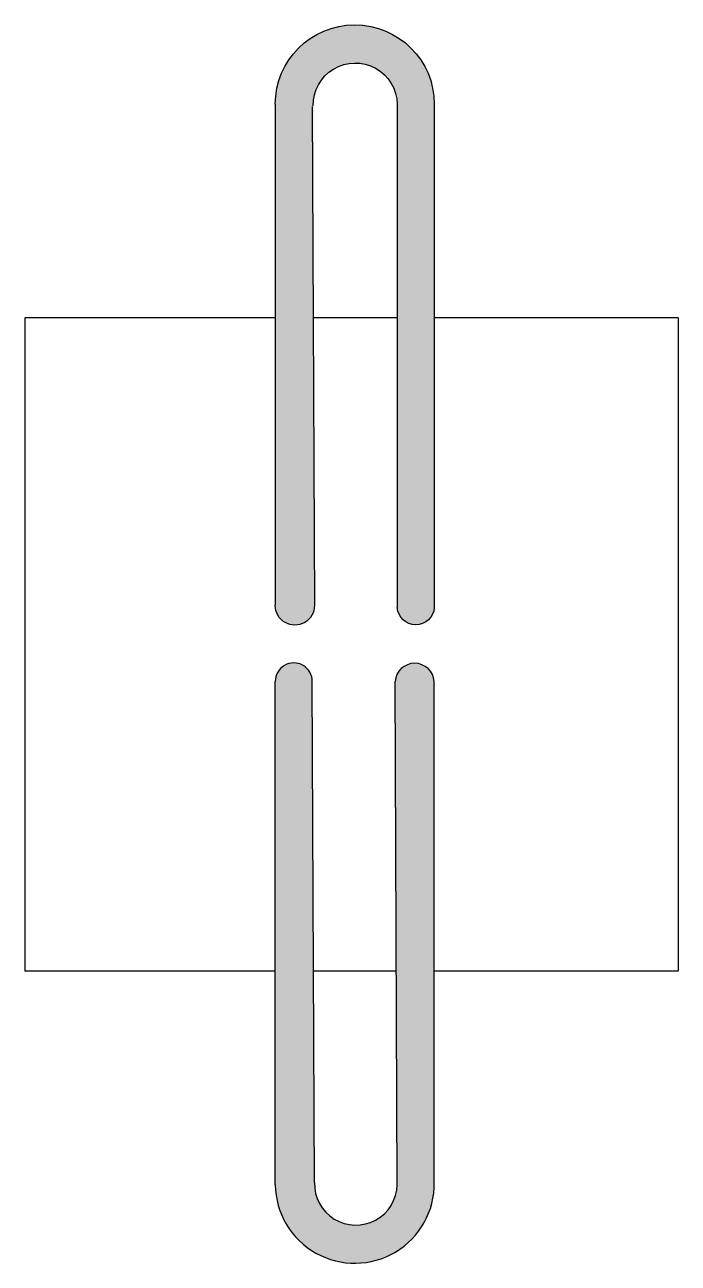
# Model space of a CAD drawing. Header units: metres. Extents: x 0 to 0.3, y -0.134 to 0.434.
import ezdxf

# ---------------------------------------------------------------- set-up
doc = ezdxf.new("R2010")
doc.units = ezdxf.units.M
doc.header["$LTSCALE"] = 0.2

msp = doc.modelspace()

# ---------------------------------------------------------------- hatches: boundary and pattern name
at = {"ltscale": 0.001}
for points in [[(0.1324225409892758, 0.3975558970533147, -0.9928807149605122), (0.171, 0.3980000000000002), (0.171, 0.1670000000000008, 1), (0.188, 0.1681928161863793), (0.188, 0.398, 1), (0.115, 0.398), (0.115, 0.1678085323418311, 1), (0.133, 0.1680000000000001)], [(0.1319988924400259, 0.1332547387940484, 0.995661625664232), (0.115, 0.1329999999999999), (0.115, -0.09800000000000014, 1), (0.188, -0.09699999999999998), (0.188, 0.133, 1.004338374424374), (0.1700058046701034, 0.1316591212061183), (0.1709949589595592, -0.09683551965818371, -0.9999811787733478), (0.133005066066804, -0.09816519536492702)]]:
    msp.add_hatch(color=256, dxfattribs=at).paths.add_polyline_path(points)

# ---------------------------------------------------------------- linework, layer by layer
for p, q in [((0.115, 0.398), (0.115, 0.168)), ((0.171, 0.398), (0.171, 0.167)), ((0.188, 0.398), (0.188, 0.167)), ((0.132, 0.397), (0.133, 0.168)), ((0, 0.3), (0, 0)), ((0.115, 0.3), (0, 0.3)), ((0.171, 0.3), (0.1324235807860262, 0.3)), ((0.3, 0.3), (0.188, 0.3)), ((0.3, 0.3), (0.3, 0)), ((0.115, -0.098), (0.115, 0.133)), ((0.133, -0.097), (0.132, 0.133)), ((0.171, -0.098), (0.17, 0.133)), ((0.188, -0.097), (0.188, 0.133)), ((0.115, 0), (0, 0)), ((0.1705757575757576, 0), (0.1325782608695652, 0)), ((0.3, 0), (0.188, 0))]:
    msp.add_line(p, q)
at = {"extrusion": (0, 0, -1)}
for centre, radius, start, end in [((-0.1515, 0.398), 0.0365, 0, 180), ((-0.1517128570099721, 0.397640134241178), 0.01929049994381048, 358.9310808247683, 178.9310808247683), ((-0.124, 0.1679042661709156), 0.009000509150377615, 179.3905624999999, 0.6094375000001172), ((-0.1795, 0.1675964080931897), 0.008520897993382012, 184.0136180555554, 355.9863819444445)]:
    msp.add_arc(centre, radius, start, end, dxfattribs=at)
for centre, radius, start, end in [((0.1235, 0.1330904152830242), 0.008500480864245525, 359.3905625000003, 180.6094374999998), ((0.179, 0.1323685090777992), 0.009022127287110398, 4.013618055555501, 175.9863819444446), ((0.1515, -0.0975), 0.03650342449688797, 180.7848246029918, 0.7848246029918391), ((0.152, -0.0975), 0.01900657780874821, 178.4925642412251, 358.4925642412251)]:
    msp.add_arc(centre, radius, start, end)

doc.saveas('drawing.dxf')
